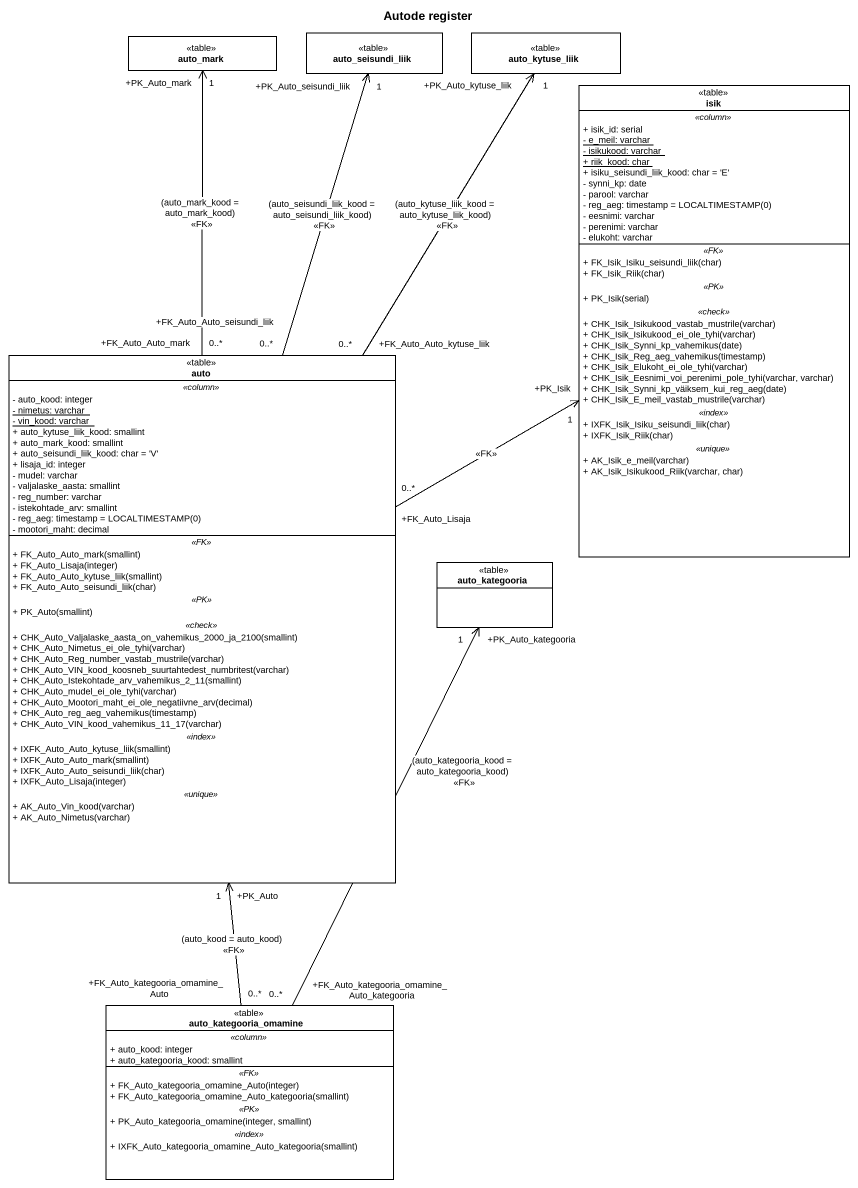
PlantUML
@startuml
title Autode register
hide circle
hide empty members
skinparam classAttributeIconSize 0
class auto_mark <<table>> #FFFFFF
class auto_seisundi_liik <<table>> #FFFFFF
class auto_kytuse_liik <<table>> #FFFFFF
class isik <<table>> #FFFFFF {
  .. <<column>> ..
  + isik_id: serial
  {static} - e_meil: varchar
  {static} - isikukood: varchar
  {static} + riik_kood: char
  + isiku_seisundi_liik_kood: char = 'E'
  - synni_kp: date
  - parool: varchar
  {field} - reg_aeg: timestamp = LOCALTIMESTAMP(0)
  - eesnimi: varchar
  - perenimi: varchar
  - elukoht: varchar
  .. <<FK>> ..
  + FK_Isik_Isiku_seisundi_liik(char)
  + FK_Isik_Riik(char)
  .. <<PK>> ..
  + PK_Isik(serial)
  .. <<check>> ..
  + CHK_Isik_Isikukood_vastab_mustrile(varchar)
  + CHK_Isik_Isikukood_ei_ole_tyhi(varchar)
  + CHK_Isik_Synni_kp_vahemikus(date)
  + CHK_Isik_Reg_aeg_vahemikus(timestamp)
  + CHK_Isik_Elukoht_ei_ole_tyhi(varchar)
  + CHK_Isik_Eesnimi_voi_perenimi_pole_tyhi(varchar, varchar)
  + CHK_Isik_Synni_kp_väiksem_kui_reg_aeg(date)
  + CHK_Isik_E_meil_vastab_mustrile(varchar)
  .. <<index>> ..
  + IXFK_Isik_Isiku_seisundi_liik(char)
  + IXFK_Isik_Riik(char)
  .. <<unique>> ..
  + AK_Isik_e_meil(varchar)
  + AK_Isik_Isikukood_Riik(varchar, char)
}
class auto <<table>> #FFFFFF {
  .. <<column>> ..
  - auto_kood: integer
  {static} - nimetus: varchar
  {static} - vin_kood: varchar
  + auto_kytuse_liik_kood: smallint
  + auto_mark_kood: smallint
  + auto_seisundi_liik_kood: char = 'V'
  + lisaja_id: integer
  - mudel: varchar
  - valjalaske_aasta: smallint
  - reg_number: varchar
  - istekohtade_arv: smallint
  {field} - reg_aeg: timestamp = LOCALTIMESTAMP(0)
  - mootori_maht: decimal
  .. <<FK>> ..
  + FK_Auto_Auto_mark(smallint)
  + FK_Auto_Lisaja(integer)
  + FK_Auto_Auto_kytuse_liik(smallint)
  + FK_Auto_Auto_seisundi_liik(char)
  .. <<PK>> ..
  + PK_Auto(smallint)
  .. <<check>> ..
  + CHK_Auto_Valjalaske_aasta_on_vahemikus_2000_ja_2100(smallint)
  + CHK_Auto_Nimetus_ei_ole_tyhi(varchar)
  + CHK_Auto_Reg_number_vastab_mustrile(varchar)
  + CHK_Auto_VIN_kood_koosneb_suurtahtedest_numbritest(varchar)
  + CHK_Auto_Istekohtade_arv_vahemikus_2_11(smallint)
  + CHK_Auto_mudel_ei_ole_tyhi(varchar)
  + CHK_Auto_Mootori_maht_ei_ole_negatiivne_arv(decimal)
  + CHK_Auto_reg_aeg_vahemikus(timestamp)
  + CHK_Auto_VIN_kood_vahemikus_11_17(varchar)
  .. <<index>> ..
  + IXFK_Auto_Auto_kytuse_liik(smallint)
  + IXFK_Auto_Auto_mark(smallint)
  + IXFK_Auto_Auto_seisundi_liik(char)
  + IXFK_Auto_Lisaja(integer)
  .. <<unique>> ..
  + AK_Auto_Vin_kood(varchar)
  + AK_Auto_Nimetus(varchar)
}
class auto_kategooria <<table>> #FFFFFF
class auto_kategooria_omamine <<table>> #FFFFFF {
  .. <<column>> ..
  + auto_kood: integer
  + auto_kategooria_kood: smallint
  .. <<FK>> ..
  + FK_Auto_kategooria_omamine_Auto(integer)
  + FK_Auto_kategooria_omamine_Auto_kategooria(smallint)
  .. <<PK>> ..
  + PK_Auto_kategooria_omamine(integer, smallint)
  .. <<index>> ..
  + IXFK_Auto_kategooria_omamine_Auto_kategooria(smallint)
}
auto "+FK_Auto_Auto_mark\n0..*" -up-> "+PK_Auto_mark\n1" auto_mark : (auto_mark_kood = auto_mark_kood)\n<<FK>>
auto "+FK_Auto_Auto_seisundi_liik\n0..*" -up-> "+PK_Auto_seisundi_liik\n1" auto_seisundi_liik : (auto_seisundi_liik_kood = auto_seisundi_liik_kood)\n<<FK>>
auto "+FK_Auto_Auto_kytuse_liik\n0..*" -up-> "+PK_Auto_kytuse_liik\n1" auto_kytuse_liik : (auto_kytuse_liik_kood = auto_kytuse_liik_kood)\n<<FK>>
auto "+FK_Auto_Lisaja\n0..*" -right-> "+PK_Isik\n1" isik : <<FK>>
auto_kategooria_omamine "+FK_Auto_kategooria_omamine_Auto\n0..*" -up-> "+PK_Auto\n1" auto : (auto_kood = auto_kood)\n<<FK>>
auto_kategooria_omamine "+FK_Auto_kategooria_omamine_Auto_kategooria\n0..*" -up-> "+PK_Auto_kategooria\n1" auto_kategooria : (auto_kategooria_kood = auto_kategooria_kood)\n<<FK>>
@enduml
